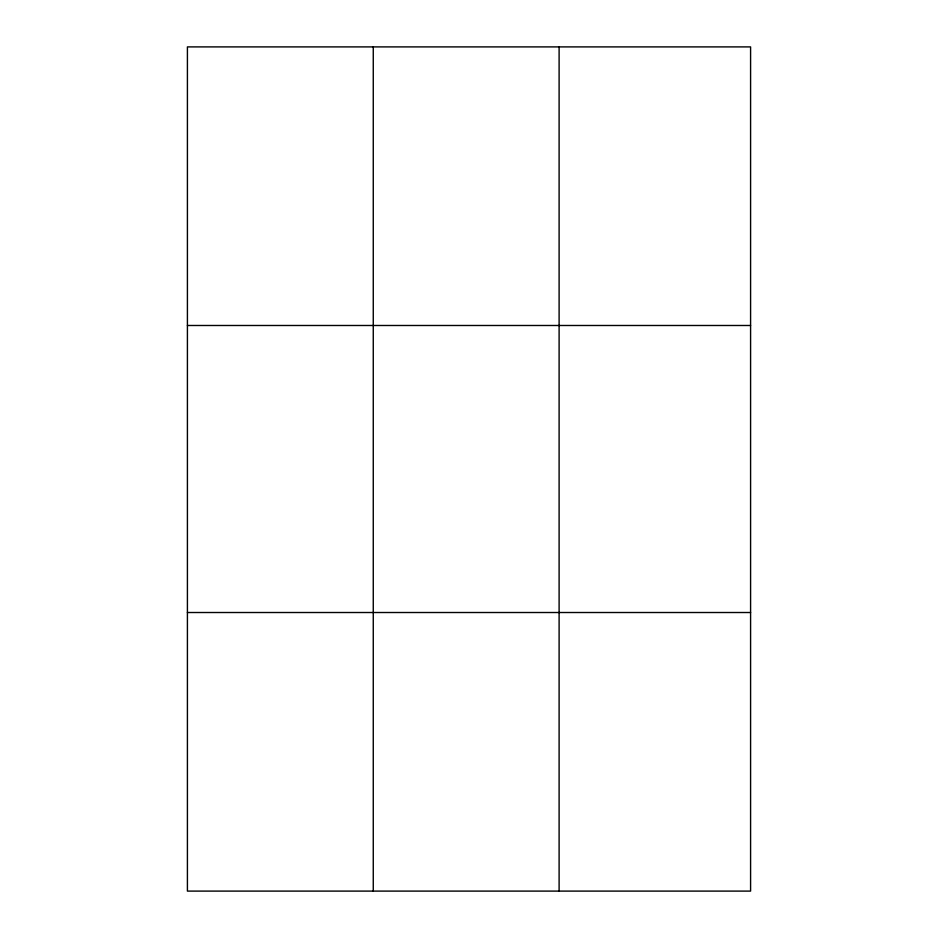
<?xml version="1.0" encoding="UTF-8"?>
<svg xmlns="http://www.w3.org/2000/svg" width="938" height="938" viewBox="0 0 938 938"><rect width="100%" height="100%" fill="white"/><g stroke="black" fill="none" stroke-linecap="round" stroke-linejoin="round"><path stroke-width="1.41" d="M373.265 891.1L373.265 46.9M559.107 891.1L559.107 46.9M750.588 612.514L750.588 891.1L187.412 891.1L187.412 46.9L750.588 46.9L750.588 612.514L187.412 612.514M187.412 325.486L750.588 325.486"/></g></svg>
